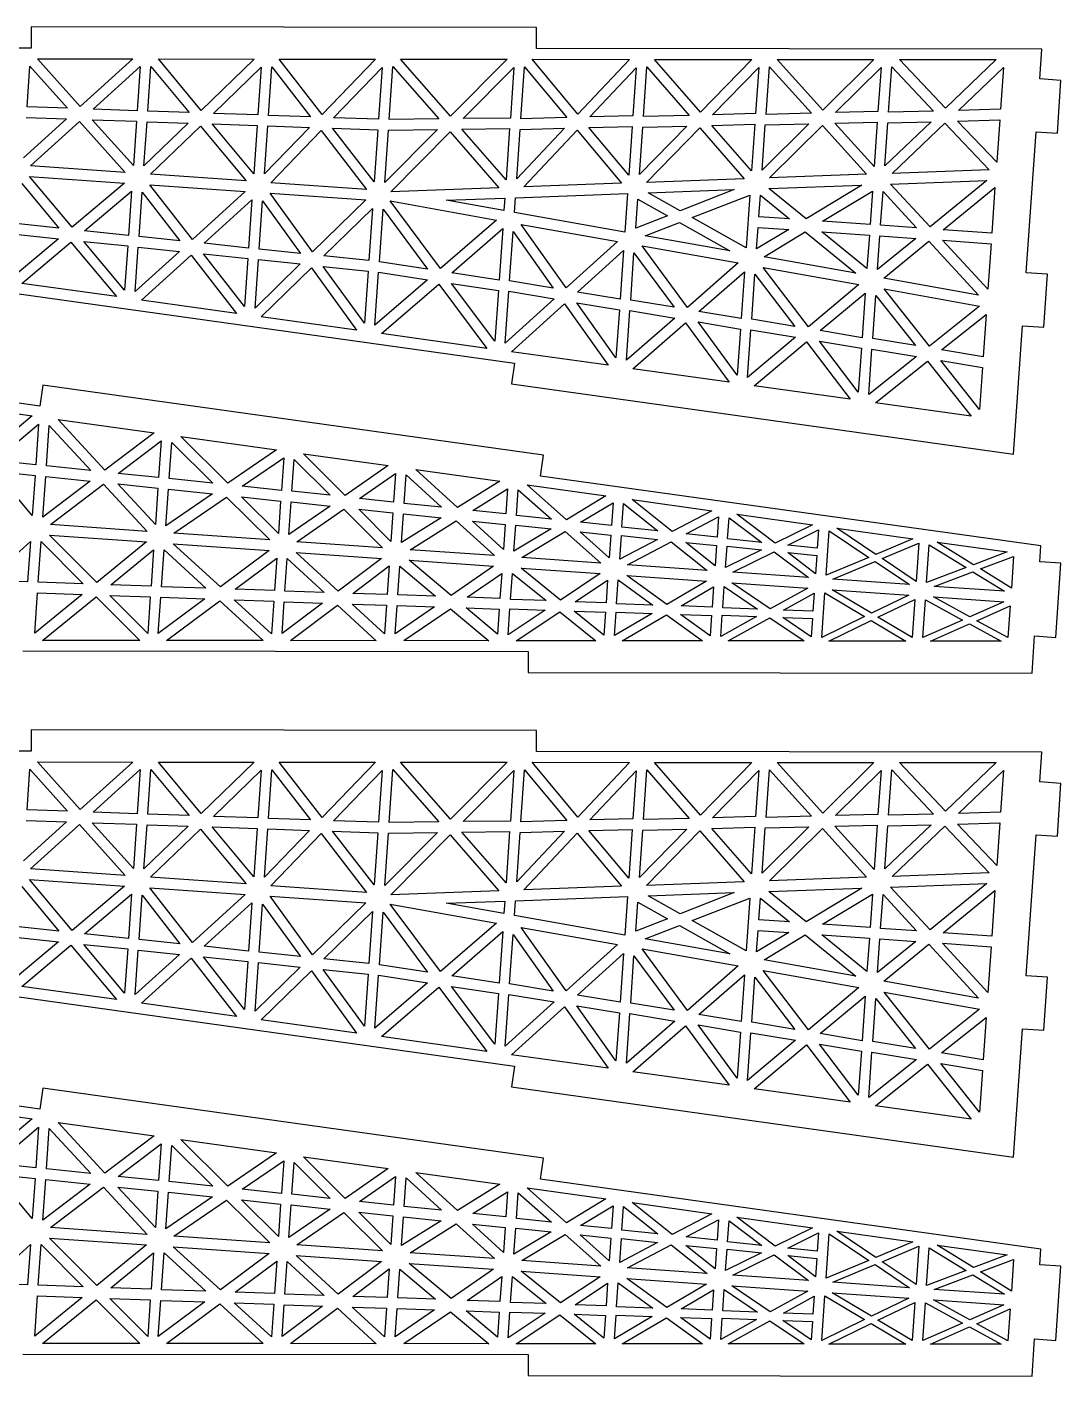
# Model space of a CAD drawing. Extents: x 0 to 1096, y 0 to 272.
# Drawn here: x 155.9 to 311.7, y 0 to 203.4 of the extents above; entities that cross this region are included whole.
import ezdxf

# ---------------------------------------------------------------- set-up
doc = ezdxf.new("R2010")
doc.units = 0
doc.layers.add('CYAN', color=4, linetype='CONTINUOUS')

msp = doc.modelspace()

# ---------------------------------------------------------------- linework, layer by layer
at = {"layer": 'CYAN'}
for p, q in [((156.51, 203.41), (156.5, 200.2)), ((232.69, 203.33), (156.51, 203.41)), ((232.69, 200.15), (232.69, 203.33)), ((156.5, 200.2), (80.32, 200.27)), ((308.87, 200.07), (232.69, 200.15)), ((308.55, 195.58), (308.87, 200.07)), ((155.89, 191.38), (156.31, 197.49)), ((156.31, 197.49), (161.99, 191.16)), ((163.91, 191.42), (157.47, 198.61)), ((157.47, 198.61), (171.85, 198.59)), ((171.85, 198.59), (163.91, 191.42)), ((165.85, 191.03), (172.95, 197.44)), ((172.95, 197.44), (172.49, 190.78)), ((174.09, 190.73), (174.55, 197.43)), ((174.55, 197.43), (180.31, 190.51)), ((182.13, 190.83), (175.68, 198.58)), ((175.68, 198.58), (190.13, 198.57)), ((190.13, 198.57), (182.13, 190.83)), ((183.97, 190.38), (191.19, 197.37)), ((191.19, 197.37), (190.69, 190.15)), ((192.28, 190.08), (192.79, 197.38)), ((192.79, 197.38), (198.6, 189.86)), ((193.88, 198.57), (208.41, 198.55)), ((200.35, 190.22), (193.88, 198.57)), ((208.41, 198.55), (200.35, 190.22)), ((202.1, 189.73), (209.43, 197.32)), ((209.43, 197.32), (208.88, 189.5)), ((210.49, 189.45), (211.04, 197.43)), ((211.04, 197.43), (217.93, 189.55)), ((219.7, 189.95), (212.18, 198.55)), ((212.18, 198.55), (228.24, 198.55)), ((228.24, 198.55), (219.7, 189.95)), ((221.62, 189.59), (229.28, 197.32)), ((229.28, 197.32), (228.75, 189.67)), ((230.34, 189.56), (230.89, 197.38)), ((230.89, 197.38), (237.25, 189.74)), ((238.91, 190.27), (232.01, 198.55)), ((232.01, 198.55), (246.71, 198.52)), ((246.71, 198.52), (238.91, 190.27)), ((248.81, 189.9), (249.33, 197.4)), ((249.33, 197.4), (255.68, 190.08)), ((257.38, 190.58), (250.47, 198.52)), ((250.47, 198.52), (265.13, 198.52)), ((265.13, 198.52), (257.38, 190.58)), ((267.28, 190.23), (267.78, 197.41)), ((267.78, 197.41), (274.11, 190.41)), ((275.84, 190.87), (268.94, 198.51)), ((268.94, 198.51), (283.55, 198.49)), ((283.55, 198.49), (275.84, 190.87)), ((285.75, 190.56), (286.22, 197.4)), ((286.22, 197.4), (292.53, 190.73)), ((294.31, 191.19), (287.4, 198.5)), ((287.4, 198.5), (301.98, 198.49)), ((301.98, 198.49), (294.31, 191.19)), ((296.27, 190.83), (303.06, 197.31)), ((303.06, 197.31), (302.62, 191)), ((240.71, 189.84), (247.72, 197.27)), ((247.72, 197.27), (247.21, 190.01)), ((259.21, 190.17), (266.17, 197.28)), ((266.17, 197.28), (265.68, 190.34)), ((277.74, 190.5), (284.61, 197.3)), ((284.61, 197.3), (284.15, 190.67)), ((311.74, 195.36), (308.55, 195.58)), ((311.19, 187.38), (311.74, 195.36)), ((161.99, 191.16), (155.89, 191.38)), ((161.83, 189.56), (155.35, 183.7)), ((155.77, 189.76), (161.83, 189.56)), ((171.91, 182.5), (165.69, 189.43)), ((165.69, 189.43), (172.37, 189.19)), ((172.49, 190.78), (165.85, 191.03)), ((172.37, 189.19), (171.91, 182.5)), ((180.31, 190.51), (174.09, 190.73)), ((190.69, 190.15), (183.97, 190.38)), ((198.6, 189.86), (192.28, 190.08)), ((208.88, 189.5), (202.1, 189.73)), ((217.93, 189.55), (210.49, 189.45)), ((228.75, 189.67), (221.62, 189.59)), ((237.25, 189.74), (230.34, 189.56)), ((247.21, 190.01), (240.71, 189.84)), ((255.68, 190.08), (248.81, 189.9)), ((265.68, 190.34), (259.21, 190.17)), ((274.11, 190.41), (267.28, 190.23)), ((284.15, 190.67), (277.74, 190.5)), ((292.53, 190.73), (285.75, 190.56)), ((296.16, 189.23), (302.5, 189.39)), ((302.06, 183), (296.16, 189.23)), ((302.62, 191), (296.27, 190.83)), ((302.5, 189.39), (302.06, 183)), ((156.39, 182.46), (163.79, 189.16)), ((163.79, 189.16), (170.69, 181.46)), ((173.51, 182.47), (173.97, 189.13)), ((180.15, 188.92), (173.51, 182.47)), ((173.97, 189.13), (180.15, 188.92)), ((174.5, 181.2), (182.01, 188.47)), ((182.01, 188.47), (188.89, 180.19)), ((190.06, 181.27), (183.81, 188.79)), ((183.81, 188.79), (190.57, 188.55)), ((190.57, 188.55), (190.06, 181.27)), ((191.67, 181.24), (192.17, 188.48)), ((198.45, 188.26), (191.67, 181.24)), ((192.17, 188.48), (198.45, 188.26)), ((192.62, 179.93), (200.2, 187.78)), ((200.2, 187.78), (207.06, 178.92)), ((201.95, 188.14), (208.77, 187.9)), ((208.22, 180.04), (201.95, 188.14)), ((208.77, 187.9), (208.22, 180.04)), ((217.74, 187.94), (209.82, 179.95)), ((209.82, 179.95), (210.37, 187.85)), ((210.37, 187.85), (217.74, 187.94)), ((210.71, 178.57), (219.64, 187.59)), ((219.64, 187.59), (226.99, 179.17)), ((221.41, 187.98), (228.63, 188.08)), ((228.09, 180.34), (221.41, 187.98)), ((228.63, 188.08), (228.09, 180.34)), ((236.9, 188.14), (229.71, 180.53)), ((229.71, 180.53), (230.23, 187.97)), ((230.23, 187.97), (236.9, 188.14)), ((230.77, 179.31), (238.82, 187.85)), ((238.82, 187.85), (245.5, 179.84)), ((240.59, 188.24), (247.1, 188.41)), ((246.59, 181.05), (240.59, 188.24)), ((247.1, 188.41), (246.59, 181.05)), ((255.32, 188.46), (248.2, 181.18)), ((248.2, 181.18), (248.7, 188.3)), ((248.7, 188.3), (255.32, 188.46)), ((249.28, 179.98), (257.31, 188.22)), ((257.31, 188.22), (263.97, 180.51)), ((259.12, 188.57), (265.57, 188.74)), ((265.08, 181.7), (259.12, 188.57)), ((265.57, 188.74), (265.08, 181.7)), ((273.73, 188.79), (266.69, 181.83)), ((266.69, 181.83), (267.17, 188.63)), ((267.17, 188.63), (273.73, 188.79)), ((267.79, 180.67), (275.78, 188.57)), ((275.78, 188.57), (282.44, 181.21)), ((277.63, 188.9), (284.04, 189.08)), ((283.57, 182.35), (277.63, 188.9)), ((284.04, 189.08), (283.57, 182.35)), ((292.16, 189.13), (285.18, 182.48)), ((285.18, 182.48), (285.63, 188.96)), ((285.63, 188.96), (292.16, 189.13)), ((286.3, 181.34), (294.25, 188.92)), ((294.25, 188.92), (300.92, 181.88)), ((306.51, 166.35), (307.99, 187.6)), ((307.99, 187.6), (311.19, 187.38)), ((170.69, 181.46), (156.39, 182.46)), ((188.89, 180.19), (174.5, 181.2)), ((282.44, 181.21), (267.79, 180.67)), ((300.92, 181.88), (286.3, 181.34)), ((155.08, 179.79), (160.68, 173.08)), ((162.68, 173.2), (156.27, 180.87)), ((156.27, 180.87), (170.58, 179.87)), ((170.58, 179.87), (162.68, 173.2)), ((180.81, 171.35), (174.39, 179.6)), ((174.39, 179.6), (188.78, 178.6)), ((207.06, 178.92), (192.62, 179.93)), ((226.99, 179.17), (210.71, 178.57)), ((245.5, 179.84), (230.77, 179.31)), ((263.97, 180.51), (249.28, 179.98)), ((267.7, 179.05), (281.73, 179.57)), ((273.33, 174.47), (267.7, 179.05)), ((281.73, 179.57), (273.33, 174.47)), ((286.03, 179.73), (300.54, 180.26)), ((292, 173.28), (286.03, 179.73)), ((300.54, 180.26), (292, 173.28)), ((293.99, 172.84), (301.79, 179.21)), ((301.79, 179.21), (301.31, 172.33)), ((164.52, 172.67), (171.64, 178.67)), ((171.64, 178.67), (171.17, 171.99)), ((172.76, 171.82), (173.23, 178.48)), ((173.23, 178.48), (178.91, 171.17)), ((188.78, 178.6), (180.81, 171.35)), ((182.56, 170.79), (189.79, 177.36)), ((189.79, 177.36), (189.28, 170.08)), ((190.88, 169.93), (191.38, 177.17)), ((191.38, 177.17), (197.12, 169.27)), ((198.93, 169.5), (192.51, 178.34)), ((192.51, 178.34), (206.95, 177.32)), ((206.95, 177.32), (198.93, 169.5)), ((218.2, 167), (210.61, 177.17)), ((210.61, 177.17), (226.65, 174.3)), ((219.06, 177.28), (227.9, 177.6)), ((227.77, 175.73), (219.06, 177.28)), ((227.9, 177.6), (227.77, 175.73)), ((229.35, 175.44), (229.51, 177.67)), ((229.51, 177.67), (246.39, 178.28)), ((246.39, 178.28), (245.99, 172.49)), ((247.63, 173.08), (247.94, 177.47)), ((247.94, 177.47), (252.41, 174.95)), ((249.53, 178.4), (262.45, 178.88)), ((254.33, 175.7), (249.53, 178.4)), ((262.45, 178.88), (254.33, 175.7)), ((256.15, 174.69), (264.82, 178.07)), ((264.82, 178.07), (264.27, 170.13)), ((266.2, 174.79), (266.43, 178.04)), ((266.43, 178.04), (270.81, 174.46)), ((275.81, 174.11), (283.31, 178.66)), ((283.31, 178.66), (282.96, 173.61)), ((284.55, 173.5), (284.91, 178.59)), ((284.91, 178.59), (289.96, 173.12)), ((200.61, 168.91), (207.94, 176.05)), ((207.94, 176.05), (207.39, 168.19)), ((208.99, 168.02), (209.54, 175.92)), ((209.54, 175.92), (216.27, 166.91)), ((245.99, 172.49), (229.35, 175.44)), ((252.41, 174.95), (247.63, 173.08)), ((160.68, 173.08), (154.65, 173.72)), ((226.65, 174.3), (218.2, 167)), ((219.9, 166.35), (227.58, 173)), ((227.58, 173), (227.04, 165.25)), ((230.37, 173.64), (244.89, 171.06)), ((237.16, 164.06), (230.37, 173.64)), ((249.08, 171.93), (254.21, 173.94)), ((254.21, 173.94), (261.81, 169.66)), ((264.27, 170.13), (256.15, 174.69)), ((265.86, 169.94), (266.09, 173.19)), ((266.09, 173.19), (270.69, 172.87)), ((270.81, 174.46), (266.2, 174.79)), ((282.96, 173.61), (275.81, 174.11)), ((289.96, 173.12), (284.55, 173.5)), ((160.61, 171.48), (154.11, 166)), ((154.54, 172.11), (160.61, 171.48)), ((155.1, 164.73), (162.48, 170.95)), ((162.48, 170.95), (169.34, 162.75)), ((164.45, 171.07), (171.06, 170.39)), ((170.59, 163.73), (164.45, 171.07)), ((171.17, 171.99), (164.52, 172.67)), ((178.91, 171.17), (172.76, 171.82)), ((228.63, 165.14), (229.15, 172.58)), ((229.15, 172.58), (235.21, 164.04)), ((244.89, 171.06), (237.16, 164.06)), ((261.81, 169.66), (249.08, 171.93)), ((270.69, 172.87), (265.86, 169.94)), ((266.98, 168.76), (273.2, 172.51)), ((273.2, 172.51), (280.8, 166.29)), ((282.49, 166.97), (275.7, 172.52)), ((275.7, 172.52), (282.85, 172.02)), ((282.85, 172.02), (282.49, 166.97)), ((284.08, 166.82), (284.44, 171.91)), ((289.85, 171.53), (284.08, 166.82)), ((284.44, 171.91), (289.85, 171.53)), ((285.04, 165.53), (291.84, 171.09)), ((291.84, 171.09), (299.33, 162.99)), ((300.72, 163.85), (293.88, 171.25)), ((293.88, 171.25), (301.2, 170.73)), ((301.31, 172.33), (293.99, 172.84)), ((171.06, 170.39), (170.59, 163.73)), ((172.18, 163.52), (172.65, 170.22)), ((178.84, 169.57), (172.18, 163.52)), ((172.65, 170.22), (178.84, 169.57)), ((173.13, 162.23), (180.61, 169)), ((180.61, 169), (187.45, 160.22)), ((188.66, 161.26), (182.48, 169.19)), ((182.48, 169.19), (189.17, 168.48)), ((189.28, 170.08), (182.56, 170.79)), ((197.12, 169.27), (190.88, 169.93)), ((207.39, 168.19), (200.61, 168.91)), ((238.86, 163.43), (245.79, 169.72)), ((245.79, 169.72), (245.28, 162.35)), ((246.88, 162.24), (247.37, 169.37)), ((247.37, 169.37), (253.42, 161.16)), ((255.42, 161.12), (248.61, 170.4)), ((248.61, 170.4), (263.08, 167.83)), ((301.2, 170.73), (300.72, 163.85)), ((189.17, 168.48), (188.66, 161.26)), ((190.25, 161.03), (190.76, 168.33)), ((197.05, 167.67), (190.25, 161.03)), ((190.76, 168.33), (197.05, 167.67)), ((191.16, 159.7), (198.74, 167.07)), ((198.74, 167.07), (205.56, 157.69)), ((206.74, 158.77), (200.54, 167.31)), ((200.54, 167.31), (207.28, 166.59)), ((216.27, 166.91), (208.99, 168.02)), ((263.08, 167.83), (255.42, 161.12)), ((273.66, 158.21), (266.85, 167.14)), ((266.85, 167.14), (281.28, 164.57)), ((280.8, 166.29), (266.98, 168.76)), ((207.28, 166.59), (206.74, 158.77)), ((208.32, 158.44), (208.88, 166.42)), ((216.23, 165.29), (208.32, 158.44)), ((208.88, 166.42), (216.23, 165.29)), ((227.04, 165.25), (219.9, 166.35)), ((235.21, 164.04), (228.63, 165.14)), ((257.16, 160.52), (264.01, 166.5)), ((264.01, 166.5), (263.52, 159.46)), ((265.12, 159.34), (265.59, 166.15)), ((265.59, 166.15), (271.6, 158.27)), ((299.33, 162.99), (285.04, 165.53)), ((309.7, 166.13), (306.51, 166.35)), ((309.14, 158.15), (309.7, 166.13)), ((153.92, 163.29), (229.37, 152.74)), ((169.34, 162.75), (155.1, 164.73)), ((209.29, 157.17), (217.93, 164.65)), ((217.93, 164.65), (225.19, 154.94)), ((226.39, 156.02), (219.88, 164.73)), ((219.88, 164.73), (226.93, 163.66)), ((226.93, 163.66), (226.39, 156.02)), ((227.97, 155.72), (228.52, 163.55)), ((228.52, 163.55), (235.34, 162.41)), ((245.28, 162.35), (238.86, 163.43)), ((281.28, 164.57), (273.66, 158.21)), ((275.44, 157.62), (282.23, 163.28)), ((282.23, 163.28), (281.76, 156.56)), ((283.36, 156.44), (283.81, 162.93)), ((283.81, 162.93), (289.8, 155.37)), ((291.9, 155.28), (285.08, 163.9)), ((285.08, 163.9), (299.48, 161.33)), ((187.45, 160.22), (173.13, 162.23)), ((235.34, 162.41), (227.97, 155.72)), ((228.93, 154.42), (236.91, 161.66)), ((236.91, 161.66), (243.48, 152.4)), ((238.75, 161.83), (245.17, 160.76)), ((244.66, 153.5), (238.75, 161.83)), ((245.17, 160.76), (244.66, 153.5)), ((253.42, 161.16), (246.88, 162.24)), ((299.48, 161.33), (291.9, 155.28)), ((205.56, 157.69), (191.16, 159.7)), ((246.24, 153.15), (246.76, 160.65)), ((253.54, 159.51), (246.24, 153.15)), ((246.76, 160.65), (253.54, 159.51)), ((247.21, 151.87), (255.15, 158.78)), ((255.15, 158.78), (261.73, 149.84)), ((257.03, 158.93), (263.41, 157.86)), ((262.92, 150.92), (257.03, 158.93)), ((263.52, 159.46), (257.16, 160.52)), ((271.6, 158.27), (265.12, 159.34)), ((293.75, 154.72), (300.45, 160.06)), ((300.45, 160.06), (300.01, 153.68)), ((157.82, 146.23), (82.37, 156.78)), ((225.19, 154.94), (209.29, 157.17)), ((263.41, 157.86), (262.92, 150.92)), ((264.5, 150.56), (265.01, 157.75)), ((265.01, 157.75), (271.74, 156.62)), ((281.76, 156.56), (275.44, 157.62)), ((304.6, 139), (305.95, 158.37)), ((305.95, 158.37), (309.14, 158.15)), ((271.74, 156.62), (264.5, 150.56)), ((265.5, 149.31), (273.4, 155.92)), ((273.4, 155.92), (279.97, 147.3)), ((275.33, 156.02), (281.65, 154.96)), ((281.19, 148.34), (275.33, 156.02)), ((281.65, 154.96), (281.19, 148.34)), ((282.77, 148), (283.25, 154.85)), ((283.25, 154.85), (289.95, 153.74)), ((289.8, 155.37), (283.36, 156.44)), ((300.01, 153.68), (293.75, 154.72)), ((243.48, 152.4), (228.93, 154.42)), ((229.37, 152.74), (228.93, 149.58)), ((289.95, 153.74), (282.77, 148)), ((283.79, 146.75), (291.64, 153.04)), ((291.64, 153.04), (298.22, 144.74)), ((299.45, 145.75), (293.63, 153.12)), ((293.63, 153.12), (299.89, 152.06)), ((261.73, 149.84), (247.21, 151.87)), ((299.89, 152.06), (299.45, 145.75)), ((158.26, 149.41), (157.82, 146.23)), ((233.71, 138.86), (158.26, 149.41)), ((228.93, 149.58), (304.6, 139)), ((279.97, 147.3), (265.5, 149.31)), ((142.4, 146.77), (156.64, 144.79)), ((298.22, 144.74), (283.79, 146.75)), ((156.64, 144.79), (149.27, 138.57)), ((151.13, 138.04), (157.63, 143.52)), ((157.63, 143.52), (157.21, 137.41)), ((158.8, 137.24), (159.22, 143.33)), ((159.22, 143.33), (165.48, 136.53)), ((167.61, 136.58), (160.55, 144.24)), ((160.55, 144.24), (175.06, 142.22)), ((175.06, 142.22), (167.61, 136.58)), ((169.62, 136.1), (176.1, 141)), ((176.1, 141), (175.71, 135.46)), ((177.31, 135.32), (177.69, 140.77)), ((177.69, 140.77), (183.88, 134.62)), ((179.07, 141.66), (193.47, 139.65)), ((186.16, 134.61), (179.07, 141.66)), ((193.47, 139.65), (186.16, 134.61)), ((188.31, 134.15), (194.57, 138.45)), ((194.57, 138.45), (194.22, 133.52)), ((197.54, 139.06), (210.34, 137.28)), ((203.83, 132.77), (197.54, 139.06)), ((233.27, 135.7), (233.71, 138.86)), ((156.67, 129.73), (151.06, 136.44)), ((151.06, 136.44), (157.09, 135.8)), ((157.21, 137.41), (151.13, 138.04)), ((165.48, 136.53), (158.8, 137.24)), ((195.82, 133.41), (196.15, 138.2)), ((196.15, 138.2), (201.55, 132.79)), ((210.34, 137.28), (203.83, 132.77)), ((220.79, 130.94), (214.49, 136.69)), ((214.49, 136.69), (227.16, 134.93)), ((157.09, 135.8), (156.67, 129.73)), ((158.26, 129.52), (158.69, 135.65)), ((165.41, 134.93), (158.26, 129.52)), ((158.69, 135.65), (165.41, 134.93)), ((159.4, 128.38), (167.42, 134.45)), ((167.42, 134.45), (173.98, 127.36)), ((175.22, 128.37), (169.55, 134.5)), ((169.55, 134.5), (175.6, 133.86)), ((175.71, 135.46), (169.62, 136.1)), ((183.88, 134.62), (177.31, 135.32)), ((205.99, 132.32), (211.44, 136.09)), ((211.44, 136.09), (211.14, 131.76)), ((212.73, 131.58), (213.03, 135.87)), ((213.03, 135.87), (218.37, 130.99)), ((227.16, 134.93), (220.79, 130.94)), ((237.18, 129.11), (231.27, 134.36)), ((231.27, 134.36), (243.15, 132.71)), ((308.72, 125.15), (233.27, 135.7)), ((175.6, 133.86), (175.22, 128.37)), ((176.81, 128.18), (177.2, 133.73)), ((183.84, 133.02), (176.81, 128.18)), ((177.2, 133.73), (183.84, 133.02)), ((178.01, 127.08), (185.97, 132.53)), ((185.97, 132.53), (192.48, 126.06)), ((188.22, 132.56), (194.11, 131.92)), ((193.77, 127.04), (188.22, 132.56)), ((194.22, 133.52), (188.31, 134.15)), ((201.55, 132.79), (195.82, 133.41)), ((211.14, 131.76), (205.99, 132.32)), ((223.08, 130.5), (228.32, 133.78)), ((228.32, 133.78), (228.06, 129.99)), ((229.65, 129.74), (229.92, 133.63)), ((229.92, 133.63), (234.94, 129.19)), ((243.15, 132.71), (237.18, 129.11)), ((194.11, 131.92), (193.77, 127.04)), ((195.36, 126.89), (195.71, 131.81)), ((201.56, 131.18), (195.36, 126.89)), ((195.71, 131.81), (201.56, 131.18)), ((196.57, 125.78), (203.65, 130.68)), ((203.65, 130.68), (209.44, 124.88)), ((205.88, 130.72), (211.03, 130.16)), ((210.73, 125.85), (205.88, 130.72)), ((218.37, 130.99), (212.73, 131.58)), ((228.06, 129.99), (223.08, 130.5)), ((239.32, 128.72), (244.22, 131.67)), ((244.22, 131.67), (243.98, 128.24)), ((245.56, 127.99), (245.81, 131.54)), ((245.81, 131.54), (250.96, 127.43)), ((247.1, 132.15), (259.09, 130.47)), ((253.13, 127.32), (247.1, 132.15)), ((259.09, 130.47), (253.13, 127.32)), ((173.98, 127.36), (159.4, 128.38)), ((211.03, 130.16), (210.73, 125.85)), ((212.32, 125.66), (212.62, 129.99)), ((218.29, 129.39), (212.32, 125.66)), ((212.62, 129.99), (218.29, 129.39)), ((213.61, 124.59), (220.59, 128.95)), ((220.59, 128.95), (226.34, 123.7)), ((227.69, 124.62), (223.01, 128.9)), ((223.01, 128.9), (227.95, 128.38)), ((227.95, 128.38), (227.69, 124.62)), ((229.27, 124.37), (229.55, 128.3)), ((229.55, 128.3), (234.88, 127.73)), ((234.94, 129.19), (229.65, 129.74)), ((243.98, 128.24), (239.32, 128.72)), ((255.22, 126.97), (260.11, 129.57)), ((260.11, 129.57), (259.89, 126.48)), ((261.48, 126.23), (261.7, 129.42)), ((261.7, 129.42), (266.63, 125.69)), ((262.88, 129.94), (274.26, 128.34)), ((268.65, 125.59), (262.88, 129.94)), ((274.26, 128.34), (268.65, 125.59)), ((166.39, 119.65), (159.29, 126.78)), ((159.29, 126.78), (173.87, 125.76)), ((192.48, 126.06), (178.01, 127.08)), ((234.88, 127.73), (229.27, 124.37)), ((230.47, 123.41), (237.02, 127.34)), ((237.02, 127.34), (242.4, 122.57)), ((243.64, 123.39), (239.26, 127.28)), ((239.26, 127.28), (243.88, 126.8)), ((243.88, 126.8), (243.64, 123.39)), ((245.22, 123.14), (245.47, 126.71)), ((250.91, 126.15), (245.22, 123.14)), ((245.47, 126.71), (250.91, 126.15)), ((250.96, 127.43), (245.56, 127.99)), ((259.89, 126.48), (255.22, 126.97)), ((266.63, 125.69), (261.48, 126.23)), ((270.58, 125.29), (275.21, 127.58)), ((275.21, 127.58), (275.01, 124.82)), ((276.33, 120.74), (276.8, 127.44)), ((276.8, 127.44), (282.76, 123.44)), ((277.93, 127.85), (289.41, 126.24)), ((283.83, 123.89), (277.93, 127.85)), ((289.41, 126.24), (283.83, 123.89)), ((149.91, 119.96), (156.39, 125.82)), ((156.39, 125.82), (155.97, 119.75)), ((157.57, 119.68), (158, 125.81)), ((158, 125.81), (164.33, 119.45)), ((173.87, 125.76), (166.39, 119.65)), ((168.49, 119.3), (174.95, 124.58)), ((174.95, 124.58), (174.57, 119.1)), ((176.17, 119), (176.56, 124.55)), ((176.56, 124.55), (182.85, 118.78)), ((177.9, 125.48), (192.37, 124.47)), ((185.03, 118.97), (177.9, 125.48)), ((192.37, 124.47), (185.03, 118.97)), ((202.79, 118.35), (196.46, 124.18)), ((196.46, 124.18), (209.33, 123.28)), ((209.44, 124.88), (196.57, 125.78)), ((226.34, 123.7), (213.61, 124.59)), ((246.39, 122.29), (252.99, 125.8)), ((252.99, 125.8), (258.42, 121.45)), ((255.17, 125.69), (259.8, 125.21)), ((259.59, 122.15), (255.17, 125.69)), ((259.8, 125.21), (259.59, 122.15)), ((261.18, 121.9), (261.4, 125.11)), ((266.6, 124.57), (261.18, 121.9)), ((261.4, 125.11), (266.6, 124.57)), ((262.25, 121.19), (268.52, 124.28)), ((268.52, 124.28), (273.68, 120.39)), ((270.54, 124.17), (274.94, 123.71)), ((274.74, 120.97), (270.54, 124.17)), ((275.01, 124.82), (270.58, 125.29)), ((284.77, 123.24), (290.3, 125.56)), ((290.3, 125.56), (289.9, 119.81)), ((291.49, 119.66), (291.89, 125.35)), ((291.89, 125.35), (297.43, 121.91)), ((293.1, 125.72), (303.64, 124.25)), ((298.56, 122.33), (293.1, 125.72)), ((303.64, 124.25), (298.56, 122.33)), ((308.55, 122.76), (308.72, 125.15)), ((187.25, 118.63), (193.51, 123.33)), ((193.51, 123.33), (193.17, 118.44)), ((194.76, 118.33), (195.11, 123.25)), ((195.11, 123.25), (200.65, 118.14)), ((209.33, 123.28), (202.79, 118.35)), ((204.99, 117.99), (210.47, 122.14)), ((210.47, 122.14), (210.17, 117.83)), ((211.77, 117.78), (212.07, 122.11)), ((212.07, 122.11), (217.47, 117.58)), ((213.5, 122.99), (226.22, 122.1)), ((219.8, 117.7), (213.5, 122.99)), ((226.22, 122.1), (219.8, 117.7)), ((242.4, 122.57), (230.47, 123.41)), ((258.42, 121.45), (246.39, 122.29)), ((274.94, 123.71), (274.74, 120.97)), ((282.76, 123.44), (276.33, 120.74)), ((277.35, 120.13), (283.71, 122.79)), ((283.71, 122.79), (288.9, 119.32)), ((289.9, 119.81), (284.77, 123.24)), ((299.6, 121.7), (304.6, 123.58)), ((304.6, 123.58), (304.26, 118.79)), ((311.74, 122.54), (308.55, 122.76)), ((310.96, 111.36), (311.74, 122.54)), ((222.21, 117.41), (227.43, 120.99)), ((227.43, 120.99), (227.17, 117.24)), ((228.76, 117.09), (229.04, 121.02)), ((229.04, 121.02), (234.12, 116.92)), ((236.29, 117), (230.35, 121.81)), ((230.35, 121.81), (242.29, 120.98)), ((242.29, 120.98), (236.29, 117)), ((244.76, 116.45), (245.01, 120.03)), ((245.01, 120.03), (250.22, 116.25)), ((246.28, 120.7), (258.31, 119.86)), ((252.32, 116.31), (246.28, 120.7)), ((273.68, 120.39), (262.25, 121.19)), ((288.9, 119.32), (277.35, 120.13)), ((297.43, 121.91), (291.49, 119.66)), ((292.62, 119.06), (298.46, 121.26)), ((298.46, 121.26), (303.21, 118.32)), ((304.26, 118.79), (299.6, 121.7)), ((155.97, 119.75), (149.91, 119.96)), ((157.03, 112), (157.46, 118.09)), ((157.46, 118.09), (164.18, 117.86)), ((164.33, 119.45), (157.57, 119.68)), ((174.57, 119.1), (168.49, 119.3)), ((182.85, 118.78), (176.17, 119)), ((193.17, 118.44), (187.25, 118.63)), ((200.65, 118.14), (194.76, 118.33)), ((210.17, 117.83), (204.99, 117.99)), ((238.52, 116.75), (243.4, 120)), ((243.4, 120), (243.16, 116.58)), ((258.31, 119.86), (252.32, 116.31)), ((254.5, 116.11), (259.37, 119)), ((259.37, 119), (259.16, 115.95)), ((260.75, 115.82), (260.98, 119.03)), ((260.98, 119.03), (265.97, 115.63)), ((267.92, 115.66), (262.14, 119.59)), ((262.14, 119.59), (273.57, 118.79)), ((273.57, 118.79), (267.92, 115.66)), ((269.93, 115.47), (274.54, 118.06)), ((274.54, 118.06), (274.35, 115.33)), ((275.68, 111.36), (276.14, 118.07)), ((276.14, 118.07), (282.13, 114.5)), ((283.17, 115.01), (277.24, 118.53)), ((277.24, 118.53), (288.79, 117.72)), ((303.21, 118.32), (292.62, 119.06)), ((164.18, 117.86), (157.03, 112)), ((158.22, 110.92), (166.28, 117.51)), ((166.28, 117.51), (172.87, 110.89)), ((168.34, 117.71), (174.46, 117.5)), ((174.07, 111.95), (168.34, 117.71)), ((174.46, 117.5), (174.07, 111.95)), ((175.67, 111.96), (176.06, 117.41)), ((182.66, 117.19), (175.67, 111.96)), ((176.06, 117.41), (182.66, 117.19)), ((176.92, 110.89), (184.92, 116.89)), ((184.92, 116.89), (191.46, 110.88)), ((192.71, 111.91), (187.12, 117.04)), ((187.12, 117.04), (193.06, 116.84)), ((193.06, 116.84), (192.71, 111.91)), ((194.32, 111.94), (194.65, 116.73)), ((200.41, 116.55), (194.32, 111.94)), ((194.65, 116.73), (200.41, 116.55)), ((195.57, 110.89), (202.68, 116.25)), ((202.68, 116.25), (208.5, 110.87)), ((209.75, 111.9), (204.88, 116.4)), ((204.88, 116.4), (210.06, 116.23)), ((210.06, 116.23), (209.75, 111.9)), ((211.36, 111.89), (211.66, 116.18)), ((217.32, 115.99), (211.36, 111.89)), ((211.66, 116.18), (217.32, 115.99)), ((217.47, 117.58), (211.77, 117.78)), ((227.17, 117.24), (222.21, 117.41)), ((234.12, 116.92), (228.76, 117.09)), ((243.16, 116.58), (238.52, 116.75)), ((250.22, 116.25), (244.76, 116.45)), ((259.16, 115.95), (254.5, 116.11)), ((288.79, 117.72), (283.17, 115.01)), ((284.15, 114.42), (289.71, 117.1)), ((289.71, 117.1), (289.31, 111.35)), ((290.91, 111.34), (291.31, 117.03)), ((291.31, 117.03), (296.87, 113.97)), ((292.5, 117.47), (303.1, 116.72)), ((297.99, 114.48), (292.5, 117.47)), ((303.1, 116.72), (297.99, 114.48)), ((299.05, 113.88), (304.08, 116.11)), ((304.08, 116.11), (303.74, 111.33)), ((212.69, 110.88), (219.72, 115.7)), ((219.72, 115.7), (225.48, 110.86)), ((222.06, 115.82), (227.06, 115.63)), ((226.79, 111.84), (222.06, 115.82)), ((227.06, 115.63), (226.79, 111.84)), ((228.39, 111.76), (228.66, 115.66)), ((233.98, 115.46), (228.39, 111.76)), ((228.66, 115.66), (233.98, 115.46)), ((229.63, 110.86), (236.21, 115.23)), ((236.21, 115.23), (241.62, 110.84)), ((238.38, 115.32), (243.06, 115.15)), ((242.82, 111.72), (238.38, 115.32)), ((243.06, 115.15), (242.82, 111.72)), ((244.42, 111.63), (244.67, 115.18)), ((250.09, 114.98), (244.42, 111.63)), ((244.67, 115.18), (250.09, 114.98)), ((245.61, 110.84), (252.26, 114.79)), ((252.26, 114.79), (257.72, 110.84)), ((258.85, 111.58), (254.37, 114.84)), ((254.37, 114.84), (259.07, 114.67)), ((259.07, 114.67), (258.85, 111.58)), ((260.45, 111.51), (260.67, 114.7)), ((265.85, 114.52), (260.45, 111.51)), ((260.67, 114.7), (265.85, 114.52)), ((265.97, 115.63), (260.75, 115.82)), ((261.55, 110.83), (267.87, 114.34)), ((267.87, 114.34), (273.03, 110.83)), ((274.08, 111.46), (269.81, 114.36)), ((269.81, 114.36), (274.27, 114.21)), ((274.35, 115.33), (269.93, 115.47)), ((274.27, 114.21), (274.08, 111.46)), ((282.13, 114.5), (275.68, 111.36)), ((276.74, 110.81), (283.13, 113.91)), ((283.13, 113.91), (288.33, 110.8)), ((289.31, 111.35), (284.15, 114.42)), ((296.87, 113.97), (290.91, 111.34)), ((292.06, 110.8), (297.93, 113.4)), ((297.93, 113.4), (302.7, 110.8)), ((303.74, 111.33), (299.05, 113.88)), ((172.87, 110.89), (158.22, 110.92)), ((191.46, 110.88), (176.92, 110.89)), ((208.5, 110.87), (195.57, 110.89)), ((225.48, 110.86), (212.69, 110.88)), ((241.62, 110.84), (229.63, 110.86)), ((257.72, 110.84), (245.61, 110.84)), ((273.03, 110.83), (261.55, 110.83)), ((288.33, 110.8), (276.74, 110.81)), ((302.7, 110.8), (292.06, 110.8)), ((307.38, 106), (307.77, 111.59)), ((307.77, 111.59), (310.96, 111.36)), ((155.24, 109.32), (231.42, 109.25)), ((231.42, 109.25), (231.42, 106.06)), ((231.42, 106.06), (307.38, 106)), ((156.51, 97.41), (156.5, 94.2)), ((232.69, 97.33), (156.51, 97.41)), ((232.69, 94.14), (232.69, 97.33)), ((156.5, 94.2), (80.32, 94.27)), ((308.87, 94.07), (232.69, 94.14)), ((308.55, 89.58), (308.87, 94.07)), ((163.91, 85.42), (157.47, 92.61)), ((157.47, 92.61), (171.85, 92.58)), ((171.85, 92.58), (163.91, 85.42)), ((182.13, 84.83), (175.68, 92.58)), ((175.68, 92.58), (190.13, 92.57)), ((190.13, 92.57), (182.13, 84.83)), ((193.88, 92.57), (208.41, 92.55)), ((200.35, 84.22), (193.88, 92.57)), ((208.41, 92.55), (200.35, 84.22)), ((219.7, 83.95), (212.18, 92.55)), ((212.18, 92.55), (228.24, 92.55)), ((228.24, 92.55), (219.7, 83.95)), ((238.91, 84.27), (232.01, 92.55)), ((232.01, 92.55), (246.71, 92.52)), ((246.71, 92.52), (238.91, 84.27)), ((257.38, 84.58), (250.47, 92.52)), ((250.47, 92.52), (265.13, 92.52)), ((265.13, 92.52), (257.38, 84.58)), ((275.84, 84.87), (268.94, 92.51)), ((268.94, 92.51), (283.55, 92.49)), ((283.55, 92.49), (275.84, 84.87)), ((294.31, 85.19), (287.4, 92.5)), ((287.4, 92.5), (301.98, 92.49)), ((301.98, 92.49), (294.31, 85.19)), ((155.89, 85.38), (156.31, 91.49)), ((156.31, 91.49), (161.99, 85.16)), ((165.85, 85.03), (172.95, 91.44)), ((172.95, 91.44), (172.49, 84.78)), ((174.09, 84.73), (174.55, 91.43)), ((174.55, 91.43), (180.31, 84.52)), ((183.97, 84.38), (191.19, 91.37)), ((191.19, 91.37), (190.69, 84.15)), ((192.28, 84.08), (192.79, 91.38)), ((192.79, 91.38), (198.6, 83.86)), ((202.1, 83.73), (209.43, 91.32)), ((209.43, 91.32), (208.88, 83.5)), ((210.49, 83.45), (211.04, 91.43)), ((211.04, 91.43), (217.93, 83.55)), ((221.62, 83.59), (229.28, 91.32)), ((229.28, 91.32), (228.75, 83.67)), ((230.34, 83.56), (230.89, 91.38)), ((230.89, 91.38), (237.25, 83.74)), ((240.71, 83.84), (247.72, 91.27)), ((247.72, 91.27), (247.21, 84.01)), ((248.81, 83.89), (249.33, 91.4)), ((249.33, 91.4), (255.68, 84.08)), ((259.21, 84.17), (266.17, 91.28)), ((266.17, 91.28), (265.68, 84.34)), ((267.28, 84.23), (267.78, 91.41)), ((267.78, 91.41), (274.11, 84.41)), ((277.74, 84.5), (284.61, 91.3)), ((284.61, 91.3), (284.15, 84.67)), ((285.75, 84.56), (286.22, 91.4)), ((286.22, 91.4), (292.53, 84.73)), ((296.27, 84.83), (303.06, 91.31)), ((303.06, 91.31), (302.62, 85)), ((311.74, 89.36), (308.55, 89.58)), ((311.19, 81.38), (311.74, 89.36)), ((161.83, 83.56), (155.35, 77.7)), ((155.77, 83.77), (161.83, 83.56)), ((161.99, 85.16), (155.89, 85.38)), ((171.91, 76.5), (165.69, 83.43)), ((165.69, 83.43), (172.37, 83.19)), ((172.49, 84.78), (165.85, 85.03)), ((180.31, 84.52), (174.09, 84.73)), ((190.69, 84.15), (183.97, 84.38)), ((198.6, 83.86), (192.28, 84.08)), ((208.88, 83.5), (202.1, 83.73)), ((217.93, 83.55), (210.49, 83.45)), ((228.75, 83.67), (221.62, 83.59)), ((237.25, 83.74), (230.34, 83.56)), ((247.21, 84.01), (240.71, 83.84)), ((255.68, 84.08), (248.81, 83.89)), ((265.68, 84.34), (259.21, 84.17)), ((274.11, 84.41), (267.28, 84.23)), ((284.15, 84.67), (277.74, 84.5)), ((292.53, 84.73), (285.75, 84.56)), ((302.62, 85), (296.27, 84.83)), ((156.39, 76.46), (163.79, 83.16)), ((163.79, 83.16), (170.69, 75.46)), ((172.37, 83.19), (171.91, 76.5)), ((173.51, 76.47), (173.97, 83.13)), ((180.15, 82.92), (173.51, 76.47)), ((173.97, 83.13), (180.15, 82.92)), ((174.5, 75.2), (182.01, 82.47)), ((182.01, 82.47), (188.89, 74.19)), ((190.06, 75.27), (183.81, 82.79)), ((183.81, 82.79), (190.57, 82.55)), ((190.57, 82.55), (190.06, 75.27)), ((191.67, 75.24), (192.17, 82.48)), ((198.45, 82.26), (191.67, 75.24)), ((192.17, 82.48), (198.45, 82.26)), ((192.62, 73.93), (200.2, 81.78)), ((200.2, 81.78), (207.06, 72.92)), ((201.95, 82.14), (208.77, 81.9)), ((208.22, 74.04), (201.95, 82.14)), ((208.77, 81.9), (208.22, 74.04)), ((217.74, 81.94), (209.82, 73.95)), ((209.82, 73.95), (210.37, 81.85)), ((210.37, 81.85), (217.74, 81.94)), ((210.71, 72.57), (219.64, 81.58)), ((219.64, 81.58), (226.99, 73.17)), ((221.41, 81.98), (228.63, 82.08)), ((228.09, 74.34), (221.41, 81.98)), ((228.63, 82.08), (228.09, 74.34)), ((236.9, 82.14), (229.71, 74.53)), ((229.71, 74.53), (230.23, 81.97)), ((230.23, 81.97), (236.9, 82.14)), ((230.77, 73.31), (238.82, 81.85)), ((238.82, 81.85), (245.5, 73.84)), ((240.59, 82.24), (247.1, 82.41)), ((246.59, 75.05), (240.59, 82.24)), ((247.1, 82.41), (246.59, 75.05)), ((255.32, 82.46), (248.2, 75.18)), ((248.2, 75.18), (248.7, 82.3)), ((248.7, 82.3), (255.32, 82.46)), ((249.28, 73.98), (257.31, 82.22)), ((257.31, 82.22), (263.97, 74.52)), ((259.12, 82.57), (265.57, 82.74)), ((265.08, 75.7), (259.12, 82.57)), ((265.57, 82.74), (265.08, 75.7)), ((273.73, 82.79), (266.69, 75.83)), ((266.69, 75.83), (267.17, 82.63)), ((267.17, 82.63), (273.73, 82.79)), ((267.79, 74.67), (275.78, 82.57)), ((275.78, 82.57), (282.44, 75.21)), ((277.63, 82.9), (284.04, 83.08)), ((283.57, 76.35), (277.63, 82.9)), ((284.04, 83.08), (283.57, 76.35)), ((292.16, 83.13), (285.18, 76.48)), ((285.18, 76.48), (285.63, 82.96)), ((285.63, 82.96), (292.16, 83.13)), ((286.3, 75.34), (294.25, 82.92)), ((294.25, 82.92), (300.92, 75.88)), ((296.16, 83.23), (302.5, 83.39)), ((302.06, 77), (296.16, 83.23)), ((302.5, 83.39), (302.06, 77)), ((306.51, 60.35), (307.99, 81.6)), ((307.99, 81.6), (311.19, 81.38)), ((170.69, 75.46), (156.39, 76.46)), ((300.92, 75.88), (286.3, 75.34)), ((155.08, 73.79), (160.68, 67.08)), ((162.68, 67.2), (156.27, 74.87)), ((156.27, 74.87), (170.58, 73.87)), ((170.58, 73.87), (162.68, 67.2)), ((180.81, 65.35), (174.39, 73.6)), ((174.39, 73.6), (188.78, 72.6)), ((188.89, 74.19), (174.5, 75.2)), ((207.06, 72.92), (192.62, 73.93)), ((245.5, 73.84), (230.77, 73.31)), ((263.97, 74.52), (249.28, 73.98)), ((267.7, 73.05), (281.73, 73.57)), ((282.44, 75.21), (267.79, 74.67)), ((281.73, 73.57), (273.33, 68.47)), ((286.03, 73.73), (300.54, 74.26)), ((292, 67.28), (286.03, 73.73)), ((300.54, 74.26), (292, 67.28)), ((164.52, 66.67), (171.64, 72.67)), ((171.64, 72.67), (171.17, 65.99)), ((172.76, 65.82), (173.23, 72.48)), ((173.23, 72.48), (178.91, 65.17)), ((188.78, 72.6), (180.81, 65.35)), ((182.56, 64.79), (189.79, 71.36)), ((189.79, 71.36), (189.28, 64.08)), ((198.93, 63.51), (192.51, 72.33)), ((192.51, 72.33), (206.95, 71.33)), ((206.95, 71.33), (198.93, 63.51)), ((226.99, 73.17), (210.71, 72.57)), ((219.06, 71.28), (227.9, 71.6)), ((227.77, 69.73), (219.06, 71.28)), ((227.9, 71.6), (227.77, 69.73)), ((229.35, 69.44), (229.51, 71.67)), ((229.51, 71.67), (246.39, 72.28)), ((246.39, 72.28), (245.99, 66.49)), ((247.63, 67.08), (247.94, 71.47)), ((247.94, 71.47), (252.41, 68.95)), ((249.53, 72.4), (262.45, 72.88)), ((254.33, 69.7), (249.53, 72.4)), ((262.45, 72.88), (254.33, 69.7)), ((256.15, 68.69), (264.82, 72.07)), ((264.82, 72.07), (264.27, 64.13)), ((266.2, 68.79), (266.43, 72.04)), ((266.43, 72.04), (270.81, 68.46)), ((273.33, 68.47), (267.7, 73.05)), ((275.81, 68.11), (283.31, 72.66)), ((283.31, 72.66), (282.96, 67.61)), ((284.55, 67.5), (284.91, 72.59)), ((284.91, 72.59), (289.96, 67.12)), ((293.99, 66.84), (301.79, 73.21)), ((301.79, 73.21), (301.31, 66.33)), ((190.88, 63.93), (191.38, 71.17)), ((191.38, 71.17), (197.12, 63.27)), ((200.61, 62.91), (207.94, 70.05)), ((207.94, 70.05), (207.39, 62.19)), ((208.99, 62.02), (209.54, 69.92)), ((209.54, 69.92), (216.27, 60.91)), ((218.2, 60.99), (210.61, 71.17)), ((210.61, 71.17), (226.65, 68.3)), ((245.99, 66.49), (229.35, 69.44)), ((160.68, 67.08), (154.65, 67.72)), ((226.65, 68.3), (218.2, 60.99)), ((230.37, 67.64), (244.89, 65.06)), ((237.16, 58.06), (230.37, 67.64)), ((252.41, 68.95), (247.63, 67.08)), ((249.08, 65.93), (254.21, 67.94)), ((254.21, 67.94), (261.81, 63.66)), ((264.27, 64.13), (256.15, 68.69)), ((265.86, 63.94), (266.09, 67.19)), ((266.09, 67.19), (270.69, 66.87)), ((270.81, 68.46), (266.2, 68.79)), ((282.96, 67.61), (275.81, 68.11)), ((289.96, 67.12), (284.55, 67.5)), ((160.61, 65.48), (154.11, 60)), ((154.54, 66.11), (160.61, 65.48)), ((171.17, 65.99), (164.52, 66.67)), ((178.91, 65.17), (172.76, 65.82)), ((219.9, 60.35), (227.58, 67)), ((227.58, 67), (227.04, 59.25)), ((228.63, 59.14), (229.15, 66.58)), ((229.15, 66.58), (235.21, 58.04)), ((261.81, 63.66), (249.08, 65.93)), ((270.69, 66.87), (265.86, 63.94)), ((266.98, 62.76), (273.2, 66.51)), ((273.2, 66.51), (280.8, 60.29)), ((282.49, 60.97), (275.7, 66.52)), ((275.7, 66.52), (282.85, 66.02)), ((282.85, 66.02), (282.49, 60.97)), ((284.08, 60.82), (284.44, 65.91)), ((289.85, 65.53), (284.08, 60.82)), ((284.44, 65.91), (289.85, 65.53)), ((300.72, 57.85), (293.88, 65.25)), ((293.88, 65.25), (301.2, 64.73)), ((301.31, 66.33), (293.99, 66.84)), ((155.1, 58.73), (162.48, 64.95)), ((162.48, 64.95), (169.34, 56.75)), ((164.45, 65.07), (171.06, 64.39)), ((170.59, 57.73), (164.45, 65.07)), ((171.06, 64.39), (170.59, 57.73)), ((172.18, 57.52), (172.65, 64.22)), ((178.84, 63.57), (172.18, 57.52)), ((172.65, 64.22), (178.84, 63.57)), ((188.66, 55.26), (182.48, 63.19)), ((182.48, 63.19), (189.17, 62.48)), ((189.28, 64.08), (182.56, 64.79)), ((197.12, 63.27), (190.88, 63.93)), ((244.89, 65.06), (237.16, 58.06)), ((238.86, 57.42), (245.79, 63.72)), ((245.79, 63.72), (245.28, 56.35)), ((246.88, 56.24), (247.37, 63.37)), ((247.37, 63.37), (253.42, 55.16)), ((255.42, 55.12), (248.61, 64.4)), ((248.61, 64.4), (263.08, 61.83)), ((285.04, 59.53), (291.84, 65.09)), ((291.84, 65.09), (299.33, 56.98)), ((301.2, 64.73), (300.72, 57.85)), ((173.13, 56.23), (180.61, 63)), ((180.61, 63), (187.45, 54.22)), ((189.17, 62.48), (188.66, 55.26)), ((190.25, 55.03), (190.76, 62.33)), ((197.05, 61.67), (190.25, 55.03)), ((190.76, 62.33), (197.05, 61.67)), ((191.16, 53.7), (198.74, 61.07)), ((198.74, 61.07), (205.56, 51.69)), ((206.74, 52.77), (200.54, 61.31)), ((200.54, 61.31), (207.28, 60.59)), ((207.39, 62.19), (200.61, 62.91)), ((216.27, 60.91), (208.99, 62.02)), ((263.08, 61.83), (255.42, 55.12)), ((273.66, 52.2), (266.85, 61.14)), ((266.85, 61.14), (281.28, 58.57)), ((280.8, 60.29), (266.98, 62.76)), ((207.28, 60.59), (206.74, 52.77)), ((208.32, 52.44), (208.88, 60.42)), ((216.23, 59.29), (208.32, 52.44)), ((208.88, 60.42), (216.23, 59.29)), ((227.04, 59.25), (219.9, 60.35)), ((235.21, 58.04), (228.63, 59.14)), ((257.16, 54.52), (264.01, 60.5)), ((264.01, 60.5), (263.52, 53.45)), ((265.12, 53.34), (265.59, 60.15)), ((265.59, 60.15), (271.6, 52.27)), ((299.33, 56.98), (285.04, 59.53)), ((309.7, 60.13), (306.51, 60.35)), ((309.14, 52.15), (309.7, 60.13)), ((153.92, 57.29), (229.37, 46.74)), ((169.34, 56.75), (155.1, 58.73)), ((209.29, 51.17), (217.93, 58.65)), ((217.93, 58.65), (225.19, 48.94)), ((226.39, 50.02), (219.88, 58.73)), ((219.88, 58.73), (226.93, 57.66)), ((226.93, 57.66), (226.39, 50.02)), ((227.97, 49.73), (228.52, 57.55)), ((228.52, 57.55), (235.34, 56.41)), ((245.28, 56.35), (238.86, 57.42)), ((281.28, 58.57), (273.66, 52.2)), ((275.44, 51.62), (282.23, 57.28)), ((282.23, 57.28), (281.76, 50.55)), ((291.9, 49.28), (285.08, 57.9)), ((285.08, 57.9), (299.48, 55.33)), ((187.45, 54.22), (173.13, 56.23)), ((235.34, 56.41), (227.97, 49.73)), ((228.93, 48.42), (236.91, 55.66)), ((236.91, 55.66), (243.48, 46.4)), ((238.75, 55.83), (245.17, 54.76)), ((244.66, 47.5), (238.75, 55.83)), ((253.42, 55.16), (246.88, 56.24)), ((283.36, 50.44), (283.81, 56.93)), ((283.81, 56.93), (289.8, 49.37)), ((299.48, 55.33), (291.9, 49.28)), ((205.56, 51.69), (191.16, 53.7)), ((245.17, 54.76), (244.66, 47.5)), ((246.24, 47.15), (246.76, 54.65)), ((253.54, 53.51), (246.24, 47.15)), ((246.76, 54.65), (253.54, 53.51)), ((257.03, 52.93), (263.41, 51.86)), ((262.92, 44.92), (257.03, 52.93)), ((263.52, 53.45), (257.16, 54.52)), ((271.6, 52.27), (265.12, 53.34)), ((293.75, 48.72), (300.45, 54.06)), ((300.45, 54.06), (300.01, 47.68)), ((225.19, 48.94), (209.29, 51.17)), ((247.21, 45.87), (255.15, 52.78)), ((255.15, 52.78), (261.73, 43.84)), ((263.41, 51.86), (262.92, 44.92)), ((264.5, 44.56), (265.01, 51.75)), ((265.01, 51.75), (271.74, 50.62)), ((281.76, 50.55), (275.44, 51.62)), ((304.6, 33), (305.95, 52.37)), ((305.95, 52.37), (309.14, 52.15)), ((157.82, 40.23), (82.37, 50.78)), ((271.74, 50.62), (264.5, 44.56)), ((265.5, 43.31), (273.4, 49.92)), ((273.4, 49.92), (279.97, 41.3)), ((275.33, 50.02), (281.65, 48.96)), ((281.19, 42.34), (275.33, 50.02)), ((281.65, 48.96), (281.19, 42.34)), ((282.77, 42), (283.25, 48.85)), ((283.25, 48.85), (289.95, 47.74)), ((289.8, 49.37), (283.36, 50.44)), ((243.48, 46.4), (228.93, 48.42)), ((289.95, 47.74), (282.77, 42)), ((283.79, 40.75), (291.64, 47.04)), ((291.64, 47.04), (298.22, 38.74)), ((299.45, 39.76), (293.63, 47.12)), ((293.63, 47.12), (299.89, 46.06)), ((300.01, 47.68), (293.75, 48.72)), ((229.37, 46.74), (228.93, 43.58)), ((261.73, 43.84), (247.21, 45.87)), ((299.89, 46.06), (299.45, 39.76)), ((158.26, 43.41), (157.82, 40.23)), ((233.71, 32.86), (158.26, 43.41)), ((228.93, 43.58), (304.6, 33)), ((279.97, 41.3), (265.5, 43.31)), ((142.4, 40.77), (156.64, 38.79)), ((298.22, 38.74), (283.79, 40.75)), ((156.64, 38.79), (149.27, 32.57)), ((151.13, 32.04), (157.63, 37.52)), ((157.63, 37.52), (157.21, 31.41)), ((158.8, 31.24), (159.22, 37.33)), ((159.22, 37.33), (165.48, 30.53)), ((167.61, 30.58), (160.55, 38.24)), ((160.55, 38.24), (175.06, 36.22)), ((175.06, 36.22), (167.61, 30.58)), ((169.62, 30.1), (176.1, 35)), ((176.1, 35), (175.71, 29.46)), ((177.31, 29.32), (177.69, 34.77)), ((177.69, 34.77), (183.88, 28.62)), ((179.07, 35.66), (193.47, 33.65)), ((186.16, 28.61), (179.07, 35.66)), ((193.47, 33.65), (186.16, 28.61)), ((197.54, 33.06), (210.34, 31.29)), ((203.83, 26.77), (197.54, 33.06)), ((233.27, 29.7), (233.71, 32.86)), ((157.21, 31.41), (151.13, 32.04)), ((165.48, 30.53), (158.8, 31.24)), ((188.31, 28.15), (194.57, 32.45)), ((194.57, 32.45), (194.22, 27.52)), ((195.82, 27.41), (196.15, 32.2)), ((196.15, 32.2), (201.55, 26.79)), ((210.34, 31.29), (203.83, 26.77)), ((220.79, 24.94), (214.49, 30.69)), ((214.49, 30.69), (227.16, 28.93)), ((156.67, 23.73), (151.06, 30.44)), ((151.06, 30.44), (157.09, 29.8)), ((157.09, 29.8), (156.67, 23.73)), ((158.26, 23.52), (158.69, 29.64)), ((165.41, 28.93), (158.26, 23.52)), ((158.69, 29.64), (165.41, 28.93)), ((175.22, 22.37), (169.55, 28.5)), ((169.55, 28.5), (175.6, 27.86)), ((175.71, 29.46), (169.62, 30.1)), ((183.88, 28.62), (177.31, 29.32)), ((205.99, 26.32), (211.44, 30.09)), ((211.44, 30.09), (211.14, 25.76)), ((212.73, 25.58), (213.03, 29.87)), ((213.03, 29.87), (218.37, 24.99)), ((227.16, 28.93), (220.79, 24.94)), ((308.72, 19.15), (233.27, 29.7)), ((159.4, 22.38), (167.42, 28.45)), ((167.42, 28.45), (173.98, 21.36)), ((175.6, 27.86), (175.22, 22.37)), ((176.81, 22.18), (177.2, 27.73)), ((183.84, 27.02), (176.81, 22.18)), ((177.2, 27.73), (183.84, 27.02)), ((178.01, 21.07), (185.97, 26.53)), ((185.97, 26.53), (192.48, 20.06)), ((188.22, 26.56), (194.11, 25.92)), ((193.77, 21.04), (188.22, 26.56)), ((194.22, 27.52), (188.31, 28.15)), ((201.55, 26.79), (195.82, 27.41)), ((223.08, 24.5), (228.32, 27.78)), ((228.32, 27.78), (228.06, 23.99)), ((229.65, 23.74), (229.92, 27.63)), ((229.92, 27.63), (234.94, 23.19)), ((237.18, 23.11), (231.27, 28.36)), ((231.27, 28.36), (243.15, 26.71)), ((243.15, 26.71), (237.18, 23.11)), ((194.11, 25.92), (193.77, 21.04)), ((195.36, 20.89), (195.71, 25.81)), ((201.56, 25.18), (195.36, 20.89)), ((195.71, 25.81), (201.56, 25.18)), ((196.57, 19.78), (203.65, 24.68)), ((203.65, 24.68), (209.44, 18.88)), ((205.88, 24.72), (211.03, 24.16)), ((210.73, 19.85), (205.88, 24.72)), ((211.14, 25.76), (205.99, 26.32)), ((218.37, 24.99), (212.73, 25.58)), ((228.06, 23.99), (223.08, 24.5)), ((239.32, 22.72), (244.22, 25.67)), ((244.22, 25.67), (243.98, 22.24)), ((245.56, 21.99), (245.81, 25.54)), ((245.81, 25.54), (250.96, 21.43)), ((247.1, 26.15), (259.09, 24.47)), ((253.13, 21.32), (247.1, 26.15)), ((259.09, 24.47), (253.13, 21.32)), ((173.98, 21.36), (159.4, 22.38)), ((211.03, 24.16), (210.73, 19.85)), ((212.32, 19.66), (212.62, 23.99)), ((218.29, 23.39), (212.32, 19.66)), ((212.62, 23.99), (218.29, 23.39)), ((213.61, 18.59), (220.59, 22.95)), ((220.59, 22.95), (226.34, 17.7)), ((227.69, 18.62), (223.01, 22.9)), ((223.01, 22.9), (227.95, 22.38)), ((227.95, 22.38), (227.69, 18.62)), ((234.94, 23.19), (229.65, 23.74)), ((243.98, 22.24), (239.32, 22.72)), ((255.22, 20.97), (260.11, 23.57)), ((260.11, 23.57), (259.89, 20.48)), ((261.48, 20.23), (261.7, 23.42)), ((261.7, 23.42), (266.63, 19.69)), ((262.88, 23.94), (274.26, 22.34)), ((268.65, 19.59), (262.88, 23.94)), ((166.39, 13.65), (159.29, 20.78)), ((159.29, 20.78), (173.87, 19.76)), ((192.48, 20.06), (178.01, 21.07)), ((229.27, 18.37), (229.55, 22.3)), ((234.88, 21.73), (229.27, 18.37)), ((229.55, 22.3), (234.88, 21.73)), ((230.47, 17.41), (237.02, 21.34)), ((237.02, 21.34), (242.4, 16.57)), ((243.64, 17.39), (239.26, 21.28)), ((239.26, 21.28), (243.88, 20.8)), ((243.88, 20.8), (243.64, 17.39)), ((245.22, 17.14), (245.47, 20.71)), ((245.47, 20.71), (250.91, 20.15)), ((250.96, 21.43), (245.56, 21.99)), ((259.89, 20.48), (255.22, 20.97)), ((274.26, 22.34), (268.65, 19.59)), ((270.58, 19.29), (275.21, 21.58)), ((275.21, 21.58), (275.01, 18.82)), ((276.33, 14.74), (276.8, 21.45)), ((276.8, 21.45), (282.76, 17.44)), ((277.93, 21.85), (289.41, 20.24)), ((283.83, 17.89), (277.93, 21.85)), ((149.91, 13.96), (156.39, 19.82)), ((156.39, 19.82), (155.97, 13.76)), ((157.57, 13.68), (158, 19.81)), ((158, 19.81), (164.33, 13.45)), ((173.87, 19.76), (166.39, 13.65)), ((168.49, 13.3), (174.95, 18.58)), ((174.95, 18.58), (174.57, 13.1)), ((176.17, 13.01), (176.56, 18.55)), ((176.56, 18.55), (182.85, 12.78)), ((177.9, 19.48), (192.37, 18.47)), ((185.03, 12.97), (177.9, 19.48)), ((192.37, 18.47), (185.03, 12.97)), ((209.44, 18.88), (196.57, 19.78)), ((226.34, 17.7), (213.61, 18.59)), ((250.91, 20.15), (245.22, 17.14)), ((246.39, 16.29), (252.99, 19.8)), ((252.99, 19.8), (258.42, 15.45)), ((255.17, 19.69), (259.8, 19.21)), ((259.59, 16.15), (255.17, 19.69)), ((259.8, 19.21), (259.59, 16.15)), ((261.18, 15.9), (261.4, 19.11)), ((266.6, 18.57), (261.18, 15.9)), ((261.4, 19.11), (266.6, 18.57)), ((266.63, 19.69), (261.48, 20.23)), ((275.01, 18.82), (270.58, 19.29)), ((289.41, 20.24), (283.83, 17.89)), ((284.77, 17.24), (290.3, 19.56)), ((290.3, 19.56), (289.9, 13.81)), ((291.49, 13.66), (291.89, 19.35)), ((291.89, 19.35), (297.43, 15.91)), ((293.1, 19.72), (303.64, 18.25)), ((298.56, 16.34), (293.1, 19.72)), ((308.55, 16.76), (308.72, 19.15)), ((187.25, 12.63), (193.51, 17.32)), ((193.51, 17.32), (193.17, 12.44)), ((194.76, 12.33), (195.11, 17.25)), ((195.11, 17.25), (200.65, 12.13)), ((202.79, 12.35), (196.46, 18.18)), ((196.46, 18.18), (209.33, 17.28)), ((209.33, 17.28), (202.79, 12.35)), ((213.5, 16.99), (226.22, 16.1)), ((219.8, 11.7), (213.5, 16.99)), ((242.4, 16.57), (230.47, 17.41)), ((258.42, 15.45), (246.39, 16.29)), ((262.25, 15.19), (268.52, 18.27)), ((268.52, 18.27), (273.68, 14.39)), ((270.54, 18.17), (274.94, 17.71)), ((274.74, 14.97), (270.54, 18.17)), ((274.94, 17.71), (274.74, 14.97)), ((282.76, 17.44), (276.33, 14.74)), ((277.35, 14.13), (283.71, 16.79)), ((283.71, 16.79), (288.9, 13.32)), ((289.9, 13.81), (284.77, 17.24)), ((303.64, 18.25), (298.56, 16.34)), ((299.6, 15.7), (304.6, 17.58)), ((304.6, 17.58), (304.26, 12.79)), ((311.74, 16.54), (308.55, 16.76)), ((310.96, 5.36), (311.74, 16.54)), ((204.99, 11.99), (210.47, 16.14)), ((210.47, 16.14), (210.17, 11.83)), ((211.77, 11.78), (212.07, 16.11)), ((212.07, 16.11), (217.47, 11.58)), ((226.22, 16.1), (219.8, 11.7)), ((222.21, 11.41), (227.43, 14.99)), ((227.43, 14.99), (227.17, 11.24)), ((228.76, 11.09), (229.04, 15.02)), ((229.04, 15.02), (234.12, 10.92)), ((236.29, 11.01), (230.35, 15.81)), ((230.35, 15.81), (242.29, 14.98)), ((242.29, 14.98), (236.29, 11.01)), ((246.28, 14.7), (258.31, 13.86)), ((252.32, 10.31), (246.28, 14.7)), ((273.68, 14.39), (262.25, 15.19)), ((297.43, 15.91), (291.49, 13.66)), ((292.62, 13.06), (298.46, 15.26)), ((298.46, 15.26), (303.21, 12.32)), ((304.26, 12.79), (299.6, 15.7)), ((155.97, 13.76), (149.91, 13.96)), ((164.33, 13.45), (157.57, 13.68)), ((174.57, 13.1), (168.49, 13.3)), ((182.85, 12.78), (176.17, 13.01)), ((193.17, 12.44), (187.25, 12.63)), ((200.65, 12.13), (194.76, 12.33)), ((238.52, 10.75), (243.4, 14)), ((243.4, 14), (243.16, 10.59)), ((244.76, 10.45), (245.01, 14.03)), ((245.01, 14.03), (250.22, 10.25)), ((258.31, 13.86), (252.32, 10.31)), ((254.5, 10.11), (259.37, 13)), ((259.37, 13), (259.16, 9.95)), ((260.75, 9.82), (260.98, 13.03)), ((260.98, 13.03), (265.97, 9.63)), ((267.92, 9.66), (262.14, 13.59)), ((262.14, 13.59), (273.57, 12.79)), ((273.57, 12.79), (267.92, 9.66)), ((283.17, 9.01), (277.24, 12.53)), ((277.24, 12.53), (288.79, 11.72)), ((288.9, 13.32), (277.35, 14.13)), ((303.21, 12.32), (292.62, 13.06)), ((157.03, 6), (157.46, 12.09)), ((164.18, 11.86), (157.03, 6)), ((157.46, 12.09), (164.18, 11.86)), ((158.22, 4.92), (166.28, 11.51)), ((166.28, 11.51), (172.87, 4.89)), ((168.34, 11.71), (174.46, 11.5)), ((174.07, 5.95), (168.34, 11.71)), ((174.46, 11.5), (174.07, 5.95)), ((175.67, 5.96), (176.06, 11.41)), ((182.66, 11.19), (175.67, 5.96)), ((176.06, 11.41), (182.66, 11.19)), ((176.92, 4.89), (184.92, 10.89)), ((184.92, 10.89), (191.46, 4.88)), ((192.71, 5.91), (187.12, 11.04)), ((187.12, 11.04), (193.06, 10.84)), ((193.06, 10.84), (192.71, 5.91)), ((194.32, 5.94), (194.65, 10.73)), ((200.41, 10.55), (194.32, 5.94)), ((194.65, 10.73), (200.41, 10.55)), ((195.57, 4.89), (202.68, 10.25)), ((202.68, 10.25), (208.5, 4.87)), ((209.75, 5.9), (204.88, 10.4)), ((204.88, 10.4), (210.06, 10.23)), ((210.17, 11.83), (204.99, 11.99)), ((210.06, 10.23), (209.75, 5.9)), ((211.36, 5.89), (211.66, 10.18)), ((211.66, 10.18), (217.32, 9.99)), ((217.47, 11.58), (211.77, 11.78)), ((227.17, 11.24), (222.21, 11.41)), ((234.12, 10.92), (228.76, 11.09)), ((243.16, 10.59), (238.52, 10.75)), ((250.22, 10.25), (244.76, 10.45)), ((269.93, 9.47), (274.54, 12.06)), ((274.54, 12.06), (274.35, 9.33)), ((275.68, 5.37), (276.14, 12.07)), ((276.14, 12.07), (282.13, 8.5)), ((288.79, 11.72), (283.17, 9.01)), ((284.15, 8.42), (289.71, 11.1)), ((289.71, 11.1), (289.31, 5.35)), ((290.91, 5.34), (291.31, 11.03)), ((291.31, 11.03), (296.87, 7.97)), ((292.5, 11.47), (303.1, 10.72)), ((297.99, 8.48), (292.5, 11.47)), ((303.1, 10.72), (297.99, 8.48)), ((217.32, 9.99), (211.36, 5.89)), ((212.69, 4.88), (219.72, 9.7)), ((219.72, 9.7), (225.48, 4.87)), ((222.06, 9.82), (227.06, 9.63)), ((226.79, 5.84), (222.06, 9.82)), ((227.06, 9.63), (226.79, 5.84)), ((228.39, 5.76), (228.66, 9.65)), ((233.98, 9.46), (228.39, 5.76)), ((228.66, 9.65), (233.98, 9.46)), ((229.63, 4.86), (236.21, 9.23)), ((236.21, 9.23), (241.62, 4.84)), ((238.38, 9.32), (243.06, 9.15)), ((242.82, 5.72), (238.38, 9.32)), ((243.06, 9.15), (242.82, 5.72)), ((244.42, 5.63), (244.67, 9.18)), ((250.09, 8.98), (244.42, 5.63)), ((244.67, 9.18), (250.09, 8.98)), ((245.61, 4.84), (252.26, 8.79)), ((252.26, 8.79), (257.72, 4.84)), ((258.85, 5.58), (254.37, 8.84)), ((254.37, 8.84), (259.07, 8.67)), ((259.16, 9.95), (254.5, 10.11)), ((259.07, 8.67), (258.85, 5.58)), ((260.45, 5.51), (260.67, 8.7)), ((265.85, 8.52), (260.45, 5.51)), ((260.67, 8.7), (265.85, 8.52)), ((265.97, 9.63), (260.75, 9.82)), ((261.55, 4.83), (267.87, 8.34)), ((267.87, 8.34), (273.03, 4.83)), ((274.08, 5.46), (269.81, 8.36)), ((269.81, 8.36), (274.27, 8.21)), ((274.35, 9.33), (269.93, 9.47)), ((274.27, 8.21), (274.08, 5.46)), ((282.13, 8.5), (275.68, 5.37)), ((289.31, 5.35), (284.15, 8.42)), ((299.05, 7.88), (304.08, 10.12)), ((304.08, 10.12), (303.74, 5.33)), ((276.74, 4.81), (283.13, 7.91)), ((283.13, 7.91), (288.33, 4.8)), ((296.87, 7.97), (290.91, 5.34)), ((292.06, 4.8), (297.93, 7.4)), ((297.93, 7.4), (302.7, 4.8)), ((303.74, 5.33), (299.05, 7.88)), ((172.87, 4.89), (158.22, 4.92)), ((191.46, 4.88), (176.92, 4.89)), ((208.5, 4.87), (195.57, 4.89)), ((225.48, 4.87), (212.69, 4.88)), ((241.62, 4.84), (229.63, 4.86)), ((257.72, 4.84), (245.61, 4.84)), ((273.03, 4.83), (261.55, 4.83)), ((288.33, 4.8), (276.74, 4.81)), ((302.7, 4.8), (292.06, 4.8)), ((307.38, 0), (307.77, 5.59)), ((307.77, 5.59), (310.96, 5.36)), ((155.24, 3.32), (231.42, 3.25)), ((231.42, 3.25), (231.42, 0.06)), ((231.42, 0.06), (307.38, 0))]:
    msp.add_line(p, q, dxfattribs=at)

doc.saveas('drawing.dxf')
